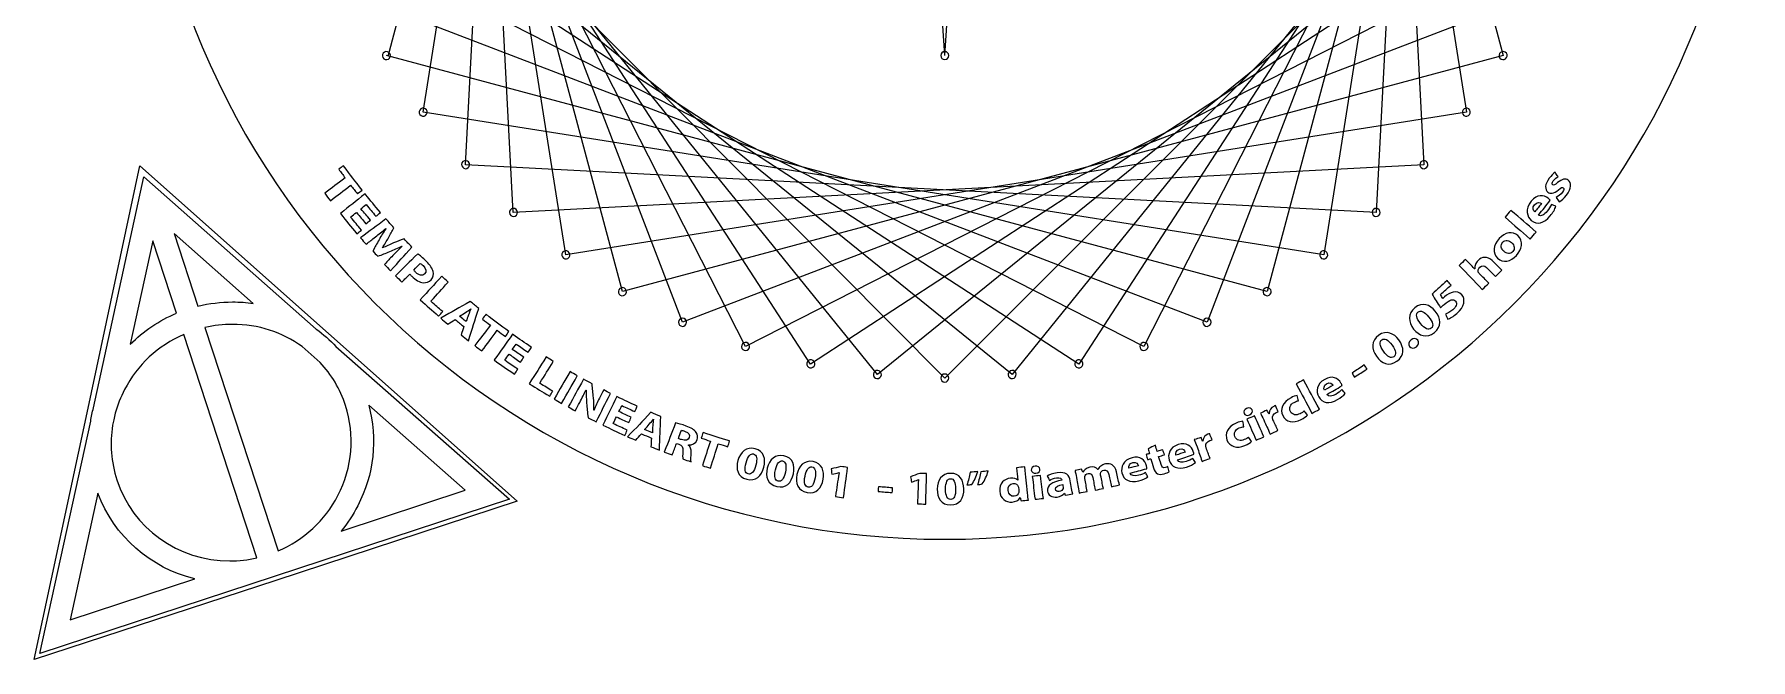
# Model space of a CAD drawing. Header units: inches. Extents: x 0.4 to 11, y 0.3 to 11.6.
# Drawn here: x 0.35 to 11, y 0.25 to 4.13 of the extents above; entities that cross this region are included whole.
import ezdxf

# ---------------------------------------------------------------- set-up
doc = ezdxf.new("R2010")
doc.units = ezdxf.units.IN
doc.header["$MEASUREMENT"] = 0
doc.layers.add('Cut Holes', color=7, linetype='Continuous')

msp = doc.modelspace()

# ---------------------------------------------------------------- linework, layer by layer
at = {"layer": 'Cut Holes', "color": 3, "lineweight": 9, "true_color": 0x00ff00}
for points in [[(2.546, 3.997), (4, 9.464)], [(8, 9.464), (9.464, 4)], [(2.764, 3.649), (3.649, 9.236)], [(8.351, 9.236), (9.236, 3.649)], [(3.027, 3.323), (3.323, 8.973)], [(8.677, 8.973), (8.973, 3.323)], [(3.323, 3.027), (3.027, 8.677)], [(8.973, 8.677), (8.677, 3.027)], [(3.649, 2.764), (2.764, 8.351)], [(9.236, 8.351), (8.351, 2.764)], [(4, 2.536), (2.536, 8)], [(9.464, 8), (8, 2.536)], [(4.373, 2.346), (2.346, 7.627)], [(9.654, 7.627), (7.627, 2.346)], [(4.764, 2.196), (2.196, 7.236)], [(9.804, 7.236), (7.236, 2.196)], [(5.168, 2.087), (2.087, 6.832)], [(9.913, 6.832), (6.832, 2.087)], [(5.582, 2.022), (2.022, 6.418)], [(9.978, 6.418), (6.418, 2.022)], [(6, 2), (2.025, 6)], [(10, 6), (6, 2)], [(6, 4), (5.875, 5.875)], [(6, 4), (6.125, 5.875)], [(6.418, 2.022), (2.022, 5.582)], [(9.978, 5.582), (5.582, 2.022)], [(6.832, 2.087), (2.087, 5.168)], [(9.913, 5.181), (5.168, 2.087)], [(7.236, 2.196), (2.196, 4.764)], [(9.804, 4.764), (4.764, 2.196)], [(7.627, 2.346), (2.346, 4.373)], [(9.654, 4.373), (4.373, 2.346)], [(8, 2.536), (2.536, 4)], [(9.464, 4), (4, 2.536)], [(8.351, 2.764), (2.764, 3.649)], [(9.236, 3.649), (3.649, 2.764)], [(8.677, 3.027), (3.027, 3.323)], [(8.973, 3.323), (3.323, 3.027)]]:
    msp.add_lwpolyline(points, dxfattribs=at)
at = {"layer": 'Cut Holes', "color": 1, "lineweight": 9, "true_color": 0xff0000}
msp.add_lwpolyline([(1.849, 0.745), (0.351, 0.254), (0.679, 1.785), (1.005, 3.317), (2.176, 2.277), (3.347, 1.236), (1.849, 0.745)], dxfattribs=at)
at = {"layer": 'Cut Holes', "color": 4, "lineweight": 9, "true_color": 0x00ffff}
for points in [[(1, 6), (1, 8.761), (3.239, 11), (6, 11), (8.761, 11), (11, 8.761), (11, 6), (11, 3.239), (8.761, 1), (6, 1), (3.239, 1), (1, 3.239), (1, 6)], [(2.548, 3.978), (2.536, 3.971), (2.521, 3.976), (2.514, 3.987), (2.507, 3.999), (2.511, 4.015), (2.523, 4.022), (2.535, 4.029), (2.551, 4.024), (2.558, 4.012), (2.564, 4.001), (2.56, 3.985), (2.548, 3.978)], [(5.975, 4), (5.975, 4.014), (5.986, 4.025), (6, 4.025), (6.014, 4.025), (6.025, 4.014), (6.025, 4), (6.025, 3.986), (6.014, 3.975), (6, 3.975), (5.986, 3.975), (5.975, 3.986), (5.975, 4)], [(9.477, 4.022), (9.489, 4.015), (9.493, 3.999), (9.486, 3.987), (9.479, 3.976), (9.464, 3.971), (9.452, 3.978), (9.44, 3.985), (9.436, 4.001), (9.442, 4.012), (9.449, 4.024), (9.465, 4.029), (9.477, 4.022)], [(2.779, 3.629), (2.767, 3.621), (2.752, 3.623), (2.744, 3.634), (2.736, 3.645), (2.738, 3.661), (2.749, 3.669), (2.76, 3.677), (2.776, 3.675), (2.784, 3.664), (2.792, 3.652), (2.79, 3.637), (2.779, 3.629)], [(9.251, 3.669), (9.262, 3.661), (9.264, 3.645), (9.256, 3.634), (9.248, 3.623), (9.233, 3.621), (9.221, 3.629), (9.21, 3.637), (9.208, 3.652), (9.216, 3.664), (9.224, 3.675), (9.24, 3.677), (9.251, 3.669)], [(3.044, 3.305), (3.034, 3.296), (3.018, 3.296), (3.009, 3.307), (3, 3.317), (3, 3.333), (3.011, 3.342), (3.021, 3.351), (3.037, 3.35), (3.046, 3.34), (3.055, 3.33), (3.054, 3.314), (3.044, 3.305)], [(8.989, 3.342), (9, 3.333), (9, 3.317), (8.991, 3.307), (8.982, 3.296), (8.966, 3.296), (8.956, 3.305), (8.946, 3.314), (8.945, 3.33), (8.954, 3.34), (8.963, 3.35), (8.979, 3.351), (8.989, 3.342)], [(3.342, 3.011), (3.333, 3), (3.317, 3), (3.307, 3.009), (3.296, 3.018), (3.296, 3.034), (3.305, 3.044), (3.314, 3.054), (3.33, 3.055), (3.34, 3.046), (3.35, 3.037), (3.351, 3.021), (3.342, 3.011)], [(8.695, 3.044), (8.704, 3.034), (8.704, 3.018), (8.693, 3.009), (8.683, 3), (8.667, 3), (8.658, 3.011), (8.649, 3.021), (8.65, 3.037), (8.66, 3.046), (8.67, 3.055), (8.686, 3.054), (8.695, 3.044)], [(3.669, 2.749), (3.661, 2.738), (3.645, 2.736), (3.634, 2.744), (3.623, 2.752), (3.621, 2.767), (3.629, 2.779), (3.637, 2.79), (3.652, 2.792), (3.664, 2.784), (3.675, 2.776), (3.677, 2.76), (3.669, 2.749)], [(8.371, 2.779), (8.379, 2.767), (8.377, 2.752), (8.366, 2.744), (8.355, 2.736), (8.339, 2.738), (8.331, 2.749), (8.323, 2.76), (8.325, 2.776), (8.336, 2.784), (8.348, 2.792), (8.363, 2.79), (8.371, 2.779)], [(4.022, 2.523), (4.015, 2.511), (3.999, 2.507), (3.987, 2.514), (3.976, 2.521), (3.971, 2.536), (3.978, 2.548), (3.985, 2.56), (4.001, 2.564), (4.012, 2.558), (4.024, 2.551), (4.029, 2.535), (4.022, 2.523)], [(8.022, 2.548), (8.029, 2.536), (8.024, 2.521), (8.012, 2.514), (8.001, 2.507), (7.985, 2.511), (7.978, 2.523), (7.971, 2.535), (7.976, 2.551), (7.987, 2.558), (7.999, 2.564), (8.015, 2.56), (8.022, 2.548)], [(4.396, 2.336), (4.39, 2.323), (4.375, 2.317), (4.363, 2.323), (4.35, 2.329), (4.345, 2.343), (4.35, 2.356), (4.356, 2.369), (4.371, 2.374), (4.383, 2.369), (4.396, 2.363), (4.402, 2.348), (4.396, 2.336)], [(7.65, 2.356), (7.655, 2.343), (7.65, 2.329), (7.637, 2.323), (7.625, 2.317), (7.61, 2.323), (7.604, 2.336), (7.598, 2.348), (7.604, 2.363), (7.617, 2.369), (7.629, 2.374), (7.644, 2.369), (7.65, 2.356)], [(4.788, 2.188), (4.783, 2.175), (4.769, 2.168), (4.756, 2.172), (4.743, 2.176), (4.736, 2.19), (4.74, 2.203), (4.744, 2.217), (4.759, 2.224), (4.772, 2.22), (4.785, 2.215), (4.792, 2.201), (4.788, 2.188)], [(7.26, 2.203), (7.264, 2.19), (7.257, 2.176), (7.244, 2.172), (7.231, 2.168), (7.217, 2.175), (7.212, 2.188), (7.208, 2.201), (7.215, 2.215), (7.228, 2.22), (7.241, 2.224), (7.256, 2.217), (7.26, 2.203)], [(5.193, 2.082), (5.19, 2.069), (5.177, 2.06), (5.163, 2.063), (5.15, 2.066), (5.141, 2.079), (5.144, 2.093), (5.147, 2.106), (5.16, 2.115), (5.174, 2.112), (5.187, 2.109), (5.196, 2.096), (5.193, 2.082)], [(5.607, 2.019), (5.605, 2.006), (5.593, 1.996), (5.579, 1.997), (5.566, 1.998), (5.556, 2.011), (5.557, 2.025), (5.558, 2.038), (5.571, 2.048), (5.584, 2.047), (5.598, 2.045), (5.608, 2.033), (5.607, 2.019)], [(6.025, 2), (6.025, 1.986), (6.014, 1.975), (6, 1.975), (5.986, 1.975), (5.975, 1.986), (5.975, 2), (5.975, 2.014), (5.986, 2.025), (6, 2.025), (6.014, 2.025), (6.025, 2.014), (6.025, 2)], [(6.443, 2.025), (6.444, 2.011), (6.434, 1.998), (6.421, 1.997), (6.407, 1.996), (6.395, 2.006), (6.393, 2.019), (6.392, 2.033), (6.402, 2.045), (6.416, 2.047), (6.429, 2.048), (6.442, 2.038), (6.443, 2.025)], [(6.856, 2.093), (6.859, 2.079), (6.85, 2.066), (6.837, 2.063), (6.823, 2.06), (6.81, 2.069), (6.807, 2.082), (6.804, 2.096), (6.813, 2.109), (6.826, 2.112), (6.84, 2.115), (6.853, 2.106), (6.856, 2.093)]]:
    msp.add_open_spline(points, degree=3, knots=[0, 0, 0, 0, 1, 1, 1, 2, 2, 2, 3, 3, 3, 4, 4, 4, 4], dxfattribs=at)
at = {"layer": 'Cut Holes', "color": 2, "lineweight": 9, "true_color": 0xffff00}
for points, knots in [([(2.28, 3.241), (2.264, 3.262), (2.256, 3.273), (2.24, 3.295), (2.252, 3.304), (2.258, 3.308), (2.27, 3.317), (2.315, 3.255), (2.338, 3.225), (2.385, 3.166), (2.373, 3.156), (2.367, 3.152), (2.356, 3.143), (2.339, 3.164), (2.331, 3.174), (2.314, 3.196), (2.264, 3.157), (2.238, 3.138), (2.188, 3.099), (2.174, 3.118), (2.167, 3.127), (2.153, 3.146), (2.204, 3.184), (2.229, 3.203), (2.28, 3.241)], [0, 0, 0, 0, 1, 1, 1, 2, 2, 2, 3, 3, 3, 4, 4, 4, 5, 5, 5, 6, 6, 6, 7, 7, 7, 8, 8, 8, 8]), ([(0.386, 0.292), (0.386, 0.292), (3.299, 1.248), (3.299, 1.248), (3.299, 1.248), (2.223, 2.196), (2.223, 2.196), (2.186, 2.236), (2.144, 2.272), (2.1, 2.304), (2.1, 2.304), (1.031, 3.247), (1.031, 3.247), (1.031, 3.247), (0.719, 1.816), (0.719, 1.816), (0.711, 1.788), (0.705, 1.76), (0.701, 1.732), (0.701, 1.732), (0.386, 0.292), (0.386, 0.292)], [0, 0, 0, 0, 1, 1, 1, 2, 2, 2, 3, 3, 3, 4, 4, 4, 5, 5, 5, 6, 6, 6, 7, 7, 7, 7]), ([(9.793, 3.12), (9.804, 3.125), (9.822, 3.139), (9.832, 3.153), (9.842, 3.167), (9.843, 3.175), (9.837, 3.18), (9.831, 3.184), (9.825, 3.182), (9.808, 3.168), (9.777, 3.143), (9.755, 3.142), (9.742, 3.152), (9.721, 3.169), (9.723, 3.203), (9.75, 3.239), (9.762, 3.256), (9.776, 3.269), (9.787, 3.276), (9.794, 3.265), (9.798, 3.26), (9.805, 3.25), (9.798, 3.245), (9.785, 3.235), (9.775, 3.223), (9.767, 3.212), (9.766, 3.203), (9.772, 3.198), (9.777, 3.194), (9.784, 3.198), (9.802, 3.212), (9.831, 3.235), (9.851, 3.239), (9.868, 3.227), (9.889, 3.211), (9.889, 3.177), (9.857, 3.134), (9.842, 3.115), (9.825, 3.1), (9.812, 3.092), (9.805, 3.103), (9.801, 3.109), (9.793, 3.12)], [0, 0, 0, 0, 1, 1, 1, 2, 2, 2, 3, 3, 3, 4, 4, 4, 5, 5, 5, 6, 6, 6, 7, 7, 7, 8, 8, 8, 9, 9, 9, 10, 10, 10, 11, 11, 11, 12, 12, 12, 13, 13, 13, 14, 14, 14, 14]), ([(2.409, 2.957), (2.386, 2.985), (2.374, 2.999), (2.35, 3.027), (2.336, 3.016), (2.329, 3.01), (2.314, 2.998), (2.341, 2.966), (2.354, 2.95), (2.381, 2.918), (2.37, 2.909), (2.364, 2.904), (2.353, 2.895), (2.311, 2.944), (2.291, 2.969), (2.25, 3.02), (2.311, 3.069), (2.342, 3.093), (2.403, 3.143), (2.441, 3.095), (2.46, 3.072), (2.499, 3.027), (2.488, 3.017), (2.482, 3.012), (2.471, 3.003), (2.447, 3.032), (2.434, 3.047), (2.41, 3.076), (2.397, 3.066), (2.391, 3.061), (2.378, 3.05), (2.402, 3.022), (2.413, 3.008), (2.437, 2.98), (2.426, 2.971), (2.42, 2.966), (2.409, 2.957)], [0, 0, 0, 0, 1, 1, 1, 2, 2, 2, 3, 3, 3, 4, 4, 4, 5, 5, 5, 6, 6, 6, 7, 7, 7, 8, 8, 8, 9, 9, 9, 10, 10, 10, 11, 11, 11, 12, 12, 12, 12]), ([(9.683, 3.011), (9.699, 3), (9.72, 3.013), (9.737, 3.034), (9.749, 3.049), (9.757, 3.063), (9.764, 3.077), (9.775, 3.072), (9.781, 3.07), (9.792, 3.065), (9.785, 3.046), (9.773, 3.026), (9.757, 3.007), (9.718, 2.958), (9.673, 2.948), (9.639, 2.977), (9.612, 3), (9.599, 3.047), (9.638, 3.096), (9.675, 3.141), (9.716, 3.137), (9.744, 3.115), (9.75, 3.11), (9.755, 3.105), (9.757, 3.103), (9.728, 3.066), (9.713, 3.047), (9.683, 3.011)], [0, 0, 0, 0, 1, 1, 1, 2, 2, 2, 3, 3, 3, 4, 4, 4, 5, 5, 5, 6, 6, 6, 7, 7, 7, 8, 8, 8, 9, 9, 9, 9]), ([(9.702, 3.082), (9.693, 3.088), (9.675, 3.095), (9.659, 3.075), (9.644, 3.056), (9.651, 3.038), (9.66, 3.03), (9.677, 3.05), (9.685, 3.061), (9.702, 3.082)], [0, 0, 0, 0, 1, 1, 1, 2, 2, 2, 3, 3, 3, 3]), ([(2.576, 2.76), (2.592, 2.777), (2.612, 2.797), (2.633, 2.817), (2.633, 2.817), (2.632, 2.817), (2.632, 2.818), (2.609, 2.806), (2.581, 2.794), (2.558, 2.785), (2.528, 2.773), (2.512, 2.767), (2.482, 2.755), (2.47, 2.768), (2.464, 2.774), (2.452, 2.788), (2.467, 2.816), (2.475, 2.83), (2.49, 2.858), (2.502, 2.88), (2.517, 2.905), (2.533, 2.926), (2.532, 2.927), (2.532, 2.927), (2.532, 2.927), (2.511, 2.91), (2.488, 2.891), (2.468, 2.876), (2.445, 2.857), (2.433, 2.848), (2.41, 2.83), (2.396, 2.845), (2.389, 2.853), (2.375, 2.869), (2.438, 2.916), (2.47, 2.94), (2.533, 2.987), (2.553, 2.965), (2.562, 2.954), (2.582, 2.932), (2.568, 2.908), (2.562, 2.895), (2.549, 2.87), (2.537, 2.849), (2.524, 2.827), (2.511, 2.808), (2.512, 2.807), (2.512, 2.807), (2.512, 2.807), (2.533, 2.817), (2.558, 2.828), (2.58, 2.838), (2.606, 2.848), (2.619, 2.853), (2.645, 2.863), (2.664, 2.843), (2.674, 2.832), (2.694, 2.812), (2.641, 2.753), (2.615, 2.724), (2.562, 2.665), (2.547, 2.681), (2.539, 2.689), (2.524, 2.705), (2.545, 2.727), (2.555, 2.738), (2.576, 2.76)], [0, 0, 0, 0, 1, 1, 1, 2, 2, 2, 3, 3, 3, 4, 4, 4, 5, 5, 5, 6, 6, 6, 7, 7, 7, 8, 8, 8, 9, 9, 9, 10, 10, 10, 11, 11, 11, 12, 12, 12, 13, 13, 13, 14, 14, 14, 15, 15, 15, 16, 16, 16, 17, 17, 17, 18, 18, 18, 19, 19, 19, 20, 20, 20, 21, 21, 21, 22, 22, 22, 22]), ([(9.476, 2.998), (9.491, 3.014), (9.498, 3.023), (9.512, 3.039), (9.575, 2.986), (9.607, 2.959), (9.67, 2.905), (9.655, 2.888), (9.647, 2.879), (9.632, 2.862), (9.57, 2.916), (9.539, 2.943), (9.476, 2.998)], [0, 0, 0, 0, 1, 1, 1, 2, 2, 2, 3, 3, 3, 4, 4, 4, 4]), ([(1.581, 2.472), (1.509, 2.472), (1.437, 2.463), (1.366, 2.446), (1.366, 2.446), (1.219, 2.896), (1.219, 2.896), (1.219, 2.896), (1.71, 2.462), (1.71, 2.462), (1.668, 2.469), (1.625, 2.472), (1.581, 2.472)], [0, 0, 0, 0, 1, 1, 1, 2, 2, 2, 3, 3, 3, 4, 4, 4, 4]), ([(9.555, 2.884), (9.594, 2.849), (9.58, 2.797), (9.547, 2.761), (9.511, 2.722), (9.463, 2.712), (9.43, 2.744), (9.397, 2.776), (9.401, 2.823), (9.44, 2.865), (9.476, 2.905), (9.523, 2.912), (9.555, 2.884)], [0, 0, 0, 0, 1, 1, 1, 2, 2, 2, 3, 3, 3, 4, 4, 4, 4]), ([(1.234, 2.402), (1.126, 2.357), (1.028, 2.291), (0.947, 2.21), (0.947, 2.21), (1.087, 2.852), (1.087, 2.852), (1.087, 2.852), (1.234, 2.402), (1.234, 2.402)], [0, 0, 0, 0, 1, 1, 1, 2, 2, 2, 3, 3, 3, 3]), ([(2.73, 2.771), (2.743, 2.761), (2.761, 2.746), (2.784, 2.723), (2.808, 2.699), (2.821, 2.679), (2.826, 2.661), (2.83, 2.643), (2.826, 2.624), (2.813, 2.61), (2.8, 2.596), (2.783, 2.59), (2.765, 2.591), (2.742, 2.594), (2.717, 2.608), (2.694, 2.631), (2.689, 2.636), (2.684, 2.641), (2.681, 2.645), (2.661, 2.625), (2.652, 2.615), (2.632, 2.595), (2.616, 2.611), (2.608, 2.618), (2.592, 2.634), (2.647, 2.689), (2.675, 2.716), (2.73, 2.771)], [0, 0, 0, 0, 1, 1, 1, 2, 2, 2, 3, 3, 3, 4, 4, 4, 5, 5, 5, 6, 6, 6, 7, 7, 7, 8, 8, 8, 9, 9, 9, 9]), ([(9.468, 2.786), (9.486, 2.77), (9.508, 2.766), (9.525, 2.784), (9.539, 2.8), (9.536, 2.822), (9.517, 2.84), (9.501, 2.854), (9.479, 2.861), (9.462, 2.842), (9.444, 2.823), (9.453, 2.801), (9.468, 2.786)], [0, 0, 0, 0, 1, 1, 1, 2, 2, 2, 3, 3, 3, 4, 4, 4, 4]), ([(2.705, 2.67), (2.708, 2.666), (2.712, 2.662), (2.717, 2.656), (2.738, 2.636), (2.76, 2.632), (2.773, 2.646), (2.786, 2.659), (2.782, 2.678), (2.763, 2.697), (2.755, 2.704), (2.749, 2.709), (2.746, 2.711), (2.73, 2.695), (2.721, 2.686), (2.705, 2.67)], [0, 0, 0, 0, 1, 1, 1, 2, 2, 2, 3, 3, 3, 4, 4, 4, 5, 5, 5, 5]), ([(9.192, 2.699), (9.208, 2.714), (9.215, 2.721), (9.23, 2.736), (9.253, 2.713), (9.265, 2.701), (9.287, 2.678), (9.288, 2.678), (9.288, 2.678), (9.288, 2.679), (9.288, 2.687), (9.289, 2.695), (9.293, 2.704), (9.296, 2.712), (9.302, 2.721), (9.309, 2.728), (9.333, 2.753), (9.366, 2.758), (9.397, 2.728), (9.421, 2.705), (9.432, 2.693), (9.456, 2.67), (9.441, 2.654), (9.433, 2.646), (9.417, 2.63), (9.395, 2.652), (9.384, 2.663), (9.361, 2.685), (9.348, 2.698), (9.334, 2.702), (9.319, 2.687), (9.309, 2.677), (9.308, 2.665), (9.31, 2.657), (9.311, 2.654), (9.314, 2.651), (9.316, 2.649), (9.34, 2.625), (9.352, 2.612), (9.375, 2.588), (9.359, 2.573), (9.351, 2.565), (9.335, 2.549), (9.278, 2.609), (9.249, 2.639), (9.192, 2.699)], [0, 0, 0, 0, 1, 1, 1, 2, 2, 2, 3, 3, 3, 4, 4, 4, 5, 5, 5, 6, 6, 6, 7, 7, 7, 8, 8, 8, 9, 9, 9, 10, 10, 10, 11, 11, 11, 12, 12, 12, 13, 13, 13, 14, 14, 14, 15, 15, 15, 15]), ([(2.879, 2.631), (2.895, 2.616), (2.903, 2.609), (2.918, 2.594), (2.876, 2.547), (2.855, 2.523), (2.812, 2.476), (2.841, 2.45), (2.855, 2.437), (2.885, 2.412), (2.875, 2.4), (2.87, 2.395), (2.86, 2.384), (2.814, 2.424), (2.791, 2.444), (2.746, 2.486), (2.799, 2.544), (2.826, 2.573), (2.879, 2.631)], [0, 0, 0, 0, 1, 1, 1, 2, 2, 2, 3, 3, 3, 4, 4, 4, 5, 5, 5, 6, 6, 6, 6]), ([(9.141, 2.577), (9.115, 2.553), (9.101, 2.541), (9.075, 2.518), (9.081, 2.508), (9.084, 2.503), (9.09, 2.493), (9.093, 2.496), (9.097, 2.499), (9.101, 2.503), (9.117, 2.517), (9.137, 2.529), (9.155, 2.533), (9.175, 2.537), (9.193, 2.533), (9.208, 2.517), (9.232, 2.491), (9.225, 2.442), (9.177, 2.4), (9.156, 2.381), (9.134, 2.369), (9.12, 2.365), (9.115, 2.378), (9.112, 2.384), (9.106, 2.397), (9.117, 2.4), (9.136, 2.41), (9.153, 2.424), (9.17, 2.439), (9.182, 2.462), (9.169, 2.477), (9.156, 2.492), (9.134, 2.488), (9.099, 2.457), (9.089, 2.449), (9.083, 2.443), (9.076, 2.435), (9.055, 2.47), (9.044, 2.487), (9.023, 2.521), (9.061, 2.554), (9.079, 2.57), (9.116, 2.604), (9.126, 2.593), (9.131, 2.588), (9.141, 2.577)], [0, 0, 0, 0, 1, 1, 1, 2, 2, 2, 3, 3, 3, 4, 4, 4, 5, 5, 5, 6, 6, 6, 7, 7, 7, 8, 8, 8, 9, 9, 9, 10, 10, 10, 11, 11, 11, 12, 12, 12, 13, 13, 13, 14, 14, 14, 15, 15, 15, 15]), ([(2.962, 2.363), (2.944, 2.352), (2.935, 2.346), (2.917, 2.335), (2.899, 2.35), (2.89, 2.357), (2.873, 2.372), (2.947, 2.413), (2.983, 2.433), (3.056, 2.475), (3.077, 2.458), (3.088, 2.449), (3.109, 2.431), (3.082, 2.352), (3.07, 2.312), (3.045, 2.231), (3.026, 2.246), (3.017, 2.253), (2.999, 2.268), (3.005, 2.288), (3.009, 2.299), (3.016, 2.319), (2.994, 2.336), (2.984, 2.345), (2.962, 2.363)], [0, 0, 0, 0, 1, 1, 1, 2, 2, 2, 3, 3, 3, 4, 4, 4, 5, 5, 5, 6, 6, 6, 7, 7, 7, 8, 8, 8, 8]), ([(9.043, 2.415), (9.081, 2.37), (9.084, 2.32), (9.038, 2.282), (8.991, 2.244), (8.942, 2.262), (8.909, 2.304), (8.875, 2.347), (8.871, 2.399), (8.916, 2.436), (8.963, 2.474), (9.01, 2.455), (9.043, 2.415)], [0, 0, 0, 0, 1, 1, 1, 2, 2, 2, 3, 3, 3, 4, 4, 4, 4]), ([(3.03, 2.35), (3.036, 2.367), (3.039, 2.375), (3.045, 2.392), (3.049, 2.403), (3.055, 2.417), (3.06, 2.429), (3.06, 2.429), (3.06, 2.429), (3.059, 2.429), (3.049, 2.422), (3.037, 2.413), (3.027, 2.407), (3.012, 2.397), (3.005, 2.393), (2.99, 2.383), (3.006, 2.37), (3.014, 2.363), (3.03, 2.35)], [0, 0, 0, 0, 1, 1, 1, 2, 2, 2, 3, 3, 3, 4, 4, 4, 5, 5, 5, 6, 6, 6, 6]), ([(3.181, 2.328), (3.161, 2.343), (3.151, 2.351), (3.131, 2.366), (3.14, 2.378), (3.145, 2.384), (3.154, 2.396), (3.21, 2.351), (3.239, 2.33), (3.296, 2.288), (3.287, 2.276), (3.283, 2.27), (3.274, 2.258), (3.254, 2.273), (3.243, 2.28), (3.223, 2.296), (3.185, 2.244), (3.166, 2.219), (3.128, 2.168), (3.11, 2.181), (3.101, 2.188), (3.084, 2.201), (3.123, 2.252), (3.142, 2.277), (3.181, 2.328)], [0, 0, 0, 0, 1, 1, 1, 2, 2, 2, 3, 3, 3, 4, 4, 4, 5, 5, 5, 6, 6, 6, 7, 7, 7, 8, 8, 8, 8]), ([(8.952, 2.338), (8.978, 2.304), (9.001, 2.296), (9.018, 2.309), (9.034, 2.322), (9.029, 2.346), (9.002, 2.38), (8.975, 2.412), (8.953, 2.422), (8.936, 2.409), (8.921, 2.397), (8.924, 2.372), (8.952, 2.338)], [0, 0, 0, 0, 1, 1, 1, 2, 2, 2, 3, 3, 3, 4, 4, 4, 4]), ([(0.845, 1.741), (0.845, 1.741), (0.854, 1.783), (0.854, 1.783), (0.868, 1.832), (0.886, 1.881), (0.911, 1.928), (0.991, 2.082), (1.119, 2.201), (1.278, 2.27), (1.278, 2.27), (1.732, 0.885), (1.732, 0.885), (1.677, 0.872), (1.621, 0.866), (1.564, 0.866), (1.243, 0.866), (0.961, 1.068), (0.864, 1.368), (0.827, 1.479), (0.819, 1.595), (0.837, 1.707), (0.837, 1.707), (0.845, 1.741), (0.845, 1.741)], [0, 0, 0, 0, 1, 1, 1, 2, 2, 2, 3, 3, 3, 4, 4, 4, 5, 5, 5, 6, 6, 6, 7, 7, 7, 8, 8, 8, 8]), ([(2.125, 2.097), (2.195, 2.022), (2.249, 1.932), (2.282, 1.83), (2.342, 1.644), (2.325, 1.446), (2.235, 1.271), (2.154, 1.116), (2.024, 0.996), (1.864, 0.928), (1.864, 0.928), (1.41, 2.313), (1.41, 2.313), (1.466, 2.326), (1.523, 2.333), (1.581, 2.333), (1.741, 2.333), (1.891, 2.283), (2.013, 2.195), (2.013, 2.195), (2.125, 2.097), (2.125, 2.097)], [0, 0, 0, 0, 1, 1, 1, 2, 2, 2, 3, 3, 3, 4, 4, 4, 5, 5, 5, 6, 6, 6, 7, 7, 7, 7]), ([(3.368, 2.099), (3.339, 2.118), (3.325, 2.128), (3.297, 2.148), (3.286, 2.133), (3.281, 2.125), (3.27, 2.11), (3.302, 2.087), (3.318, 2.076), (3.351, 2.055), (3.343, 2.042), (3.339, 2.036), (3.331, 2.024), (3.28, 2.058), (3.254, 2.076), (3.204, 2.112), (3.25, 2.176), (3.273, 2.208), (3.319, 2.272), (3.365, 2.238), (3.389, 2.222), (3.436, 2.19), (3.428, 2.178), (3.424, 2.172), (3.416, 2.16), (3.385, 2.18), (3.37, 2.191), (3.341, 2.211), (3.331, 2.198), (3.327, 2.191), (3.317, 2.178), (3.346, 2.158), (3.36, 2.148), (3.388, 2.129), (3.38, 2.117), (3.376, 2.111), (3.368, 2.099)], [0, 0, 0, 0, 1, 1, 1, 2, 2, 2, 3, 3, 3, 4, 4, 4, 5, 5, 5, 6, 6, 6, 7, 7, 7, 8, 8, 8, 9, 9, 9, 10, 10, 10, 11, 11, 11, 12, 12, 12, 12]), ([(8.817, 2.236), (8.852, 2.189), (8.853, 2.139), (8.805, 2.104), (8.756, 2.069), (8.709, 2.091), (8.678, 2.135), (8.647, 2.18), (8.645, 2.231), (8.692, 2.265), (8.741, 2.3), (8.786, 2.278), (8.817, 2.236)], [0, 0, 0, 0, 1, 1, 1, 2, 2, 2, 3, 3, 3, 4, 4, 4, 4]), ([(8.722, 2.166), (8.747, 2.13), (8.769, 2.12), (8.786, 2.132), (8.803, 2.145), (8.8, 2.169), (8.775, 2.204), (8.75, 2.238), (8.728, 2.25), (8.711, 2.237), (8.695, 2.226), (8.697, 2.201), (8.722, 2.166)], [0, 0, 0, 0, 1, 1, 1, 2, 2, 2, 3, 3, 3, 4, 4, 4, 4]), ([(8.884, 2.196), (8.875, 2.208), (8.878, 2.225), (8.893, 2.237), (8.908, 2.248), (8.925, 2.247), (8.935, 2.235), (8.944, 2.222), (8.941, 2.205), (8.926, 2.194), (8.911, 2.182), (8.893, 2.183), (8.884, 2.196)], [0, 0, 0, 0, 1, 1, 1, 2, 2, 2, 3, 3, 3, 4, 4, 4, 4]), ([(3.527, 2.131), (3.545, 2.12), (3.554, 2.114), (3.571, 2.103), (3.538, 2.049), (3.521, 2.022), (3.487, 1.968), (3.519, 1.948), (3.535, 1.938), (3.568, 1.919), (3.56, 1.906), (3.556, 1.899), (3.549, 1.887), (3.498, 1.917), (3.472, 1.933), (3.422, 1.965), (3.464, 2.031), (3.485, 2.064), (3.527, 2.131)], [0, 0, 0, 0, 1, 1, 1, 2, 2, 2, 3, 3, 3, 4, 4, 4, 5, 5, 5, 6, 6, 6, 6]), ([(3.72, 2.014), (3.681, 1.946), (3.662, 1.912), (3.623, 1.843), (3.604, 1.854), (3.595, 1.86), (3.576, 1.87), (3.616, 1.938), (3.636, 1.972), (3.675, 2.04), (3.693, 2.03), (3.702, 2.025), (3.72, 2.014)], [0, 0, 0, 0, 1, 1, 1, 2, 2, 2, 3, 3, 3, 4, 4, 4, 4]), ([(8.603, 2.081), (8.61, 2.071), (8.613, 2.066), (8.62, 2.056), (8.589, 2.036), (8.573, 2.026), (8.542, 2.006), (8.536, 2.016), (8.533, 2.021), (8.527, 2.031), (8.558, 2.051), (8.573, 2.061), (8.603, 2.081)], [0, 0, 0, 0, 1, 1, 1, 2, 2, 2, 3, 3, 3, 4, 4, 4, 4]), ([(3.664, 1.821), (3.702, 1.889), (3.721, 1.924), (3.759, 1.993), (3.78, 1.981), (3.791, 1.975), (3.812, 1.964), (3.815, 1.929), (3.817, 1.912), (3.82, 1.878), (3.823, 1.853), (3.824, 1.825), (3.823, 1.8), (3.823, 1.8), (3.823, 1.8), (3.824, 1.8), (3.832, 1.825), (3.844, 1.849), (3.857, 1.875), (3.868, 1.895), (3.873, 1.905), (3.884, 1.926), (3.9, 1.917), (3.909, 1.913), (3.926, 1.904), (3.89, 1.834), (3.873, 1.799), (3.837, 1.729), (3.817, 1.739), (3.807, 1.744), (3.787, 1.754), (3.783, 1.791), (3.781, 1.809), (3.778, 1.845), (3.776, 1.87), (3.774, 1.899), (3.775, 1.925), (3.775, 1.925), (3.775, 1.925), (3.774, 1.925), (3.763, 1.902), (3.75, 1.877), (3.735, 1.849), (3.724, 1.828), (3.718, 1.818), (3.707, 1.797), (3.69, 1.806), (3.681, 1.811), (3.664, 1.821)], [0, 0, 0, 0, 1, 1, 1, 2, 2, 2, 3, 3, 3, 4, 4, 4, 5, 5, 5, 6, 6, 6, 7, 7, 7, 8, 8, 8, 9, 9, 9, 10, 10, 10, 11, 11, 11, 12, 12, 12, 13, 13, 13, 14, 14, 14, 15, 15, 15, 16, 16, 16, 16]), ([(8.18, 1.964), (8.198, 1.974), (8.207, 1.978), (8.225, 1.988), (8.265, 1.916), (8.285, 1.879), (8.325, 1.807), (8.306, 1.796), (8.297, 1.791), (8.278, 1.781), (8.239, 1.854), (8.219, 1.891), (8.18, 1.964)], [0, 0, 0, 0, 1, 1, 1, 2, 2, 2, 3, 3, 3, 4, 4, 4, 4]), ([(8.37, 1.898), (8.381, 1.883), (8.404, 1.886), (8.426, 1.898), (8.442, 1.908), (8.453, 1.917), (8.464, 1.928), (8.472, 1.919), (8.477, 1.914), (8.485, 1.905), (8.473, 1.891), (8.456, 1.878), (8.436, 1.866), (8.385, 1.836), (8.342, 1.845), (8.32, 1.884), (8.303, 1.915), (8.306, 1.963), (8.357, 1.992), (8.403, 2.019), (8.44, 2), (8.458, 1.969), (8.462, 1.963), (8.464, 1.956), (8.465, 1.953), (8.428, 1.931), (8.409, 1.919), (8.37, 1.898)], [0, 0, 0, 0, 1, 1, 1, 2, 2, 2, 3, 3, 3, 4, 4, 4, 5, 5, 5, 6, 6, 6, 7, 7, 7, 8, 8, 8, 9, 9, 9, 9]), ([(8.409, 1.955), (8.404, 1.965), (8.39, 1.977), (8.369, 1.965), (8.35, 1.954), (8.35, 1.935), (8.355, 1.924), (8.377, 1.936), (8.388, 1.943), (8.409, 1.955)], [0, 0, 0, 0, 1, 1, 1, 2, 2, 2, 3, 3, 3, 3]), ([(2.255, 1.051), (2.294, 1.099), (2.329, 1.151), (2.358, 1.207), (2.459, 1.402), (2.483, 1.622), (2.426, 1.832), (2.426, 1.832), (3.025, 1.304), (3.025, 1.304), (3.025, 1.304), (2.255, 1.051), (2.255, 1.051)], [0, 0, 0, 0, 1, 1, 1, 2, 2, 2, 3, 3, 3, 4, 4, 4, 4]), ([(4.04, 1.724), (4.009, 1.738), (3.994, 1.745), (3.963, 1.76), (3.955, 1.743), (3.951, 1.735), (3.943, 1.718), (3.977, 1.701), (3.995, 1.693), (4.03, 1.677), (4.024, 1.664), (4.021, 1.657), (4.015, 1.644), (3.96, 1.669), (3.933, 1.682), (3.879, 1.708), (3.913, 1.779), (3.931, 1.814), (3.966, 1.885), (4.016, 1.86), (4.041, 1.848), (4.092, 1.825), (4.086, 1.812), (4.083, 1.805), (4.077, 1.792), (4.044, 1.807), (4.028, 1.814), (3.996, 1.829), (3.989, 1.815), (3.986, 1.807), (3.978, 1.793), (4.009, 1.778), (4.024, 1.771), (4.055, 1.757), (4.049, 1.744), (4.046, 1.737), (4.04, 1.724)], [0, 0, 0, 0, 1, 1, 1, 2, 2, 2, 3, 3, 3, 4, 4, 4, 5, 5, 5, 6, 6, 6, 7, 7, 7, 8, 8, 8, 9, 9, 9, 10, 10, 10, 11, 11, 11, 12, 12, 12, 12]), ([(7.907, 1.803), (7.912, 1.792), (7.906, 1.778), (7.891, 1.771), (7.876, 1.765), (7.862, 1.77), (7.857, 1.781), (7.852, 1.792), (7.858, 1.805), (7.873, 1.812), (7.888, 1.819), (7.902, 1.814), (7.907, 1.803)], [0, 0, 0, 0, 1, 1, 1, 2, 2, 2, 3, 3, 3, 4, 4, 4, 4]), ([(7.979, 1.74), (7.97, 1.759), (7.964, 1.771), (7.958, 1.782), (7.974, 1.79), (7.982, 1.793), (7.999, 1.801), (8.004, 1.792), (8.006, 1.787), (8.011, 1.778), (8.012, 1.778), (8.012, 1.778), (8.013, 1.778), (8.011, 1.801), (8.026, 1.817), (8.041, 1.824), (8.045, 1.826), (8.047, 1.828), (8.051, 1.829), (8.058, 1.814), (8.062, 1.806), (8.069, 1.791), (8.065, 1.79), (8.061, 1.789), (8.056, 1.786), (8.038, 1.778), (8.03, 1.764), (8.033, 1.75), (8.034, 1.747), (8.035, 1.744), (8.036, 1.741), (8.049, 1.715), (8.055, 1.702), (8.067, 1.676), (8.048, 1.666), (8.038, 1.662), (8.019, 1.653), (8.003, 1.688), (7.995, 1.705), (7.979, 1.74)], [0, 0, 0, 0, 1, 1, 1, 2, 2, 2, 3, 3, 3, 4, 4, 4, 5, 5, 5, 6, 6, 6, 7, 7, 7, 8, 8, 8, 9, 9, 9, 10, 10, 10, 11, 11, 11, 12, 12, 12, 13, 13, 13, 13]), ([(8.25, 1.77), (8.243, 1.763), (8.229, 1.752), (8.211, 1.743), (8.161, 1.717), (8.117, 1.727), (8.097, 1.768), (8.079, 1.805), (8.094, 1.85), (8.149, 1.878), (8.161, 1.885), (8.175, 1.89), (8.187, 1.892), (8.19, 1.879), (8.191, 1.872), (8.195, 1.859), (8.188, 1.858), (8.179, 1.855), (8.167, 1.849), (8.142, 1.837), (8.134, 1.814), (8.145, 1.793), (8.157, 1.77), (8.181, 1.767), (8.204, 1.779), (8.216, 1.784), (8.223, 1.79), (8.229, 1.796), (8.238, 1.786), (8.242, 1.781), (8.25, 1.77)], [0, 0, 0, 0, 1, 1, 1, 2, 2, 2, 3, 3, 3, 4, 4, 4, 5, 5, 5, 6, 6, 6, 7, 7, 7, 8, 8, 8, 9, 9, 9, 10, 10, 10, 10]), ([(4.118, 1.654), (4.104, 1.638), (4.097, 1.63), (4.083, 1.614), (4.063, 1.623), (4.053, 1.627), (4.032, 1.636), (4.091, 1.696), (4.12, 1.726), (4.176, 1.788), (4.201, 1.777), (4.213, 1.772), (4.238, 1.762), (4.234, 1.679), (4.232, 1.637), (4.23, 1.553), (4.209, 1.561), (4.198, 1.566), (4.177, 1.574), (4.178, 1.596), (4.179, 1.606), (4.18, 1.628), (4.155, 1.638), (4.143, 1.643), (4.118, 1.654)], [0, 0, 0, 0, 1, 1, 1, 2, 2, 2, 3, 3, 3, 4, 4, 4, 5, 5, 5, 6, 6, 6, 7, 7, 7, 8, 8, 8, 8]), ([(4.186, 1.661), (4.187, 1.679), (4.187, 1.688), (4.188, 1.705), (4.189, 1.718), (4.191, 1.733), (4.193, 1.745), (4.192, 1.745), (4.192, 1.745), (4.192, 1.745), (4.184, 1.736), (4.175, 1.723), (4.167, 1.714), (4.156, 1.701), (4.15, 1.694), (4.138, 1.681), (4.157, 1.673), (4.167, 1.669), (4.186, 1.661)], [0, 0, 0, 0, 1, 1, 1, 2, 2, 2, 3, 3, 3, 4, 4, 4, 5, 5, 5, 6, 6, 6, 6]), ([(4.33, 1.722), (4.346, 1.719), (4.369, 1.712), (4.395, 1.702), (4.426, 1.691), (4.447, 1.679), (4.458, 1.663), (4.467, 1.65), (4.47, 1.634), (4.464, 1.617), (4.456, 1.594), (4.43, 1.584), (4.41, 1.585), (4.41, 1.585), (4.41, 1.584), (4.409, 1.584), (4.423, 1.574), (4.427, 1.558), (4.426, 1.539), (4.426, 1.516), (4.424, 1.489), (4.426, 1.481), (4.405, 1.488), (4.395, 1.491), (4.375, 1.499), (4.373, 1.505), (4.373, 1.523), (4.375, 1.547), (4.377, 1.572), (4.371, 1.582), (4.351, 1.59), (4.345, 1.592), (4.342, 1.593), (4.336, 1.595), (4.325, 1.566), (4.32, 1.552), (4.309, 1.523), (4.289, 1.53), (4.279, 1.534), (4.26, 1.541), (4.288, 1.614), (4.302, 1.65), (4.33, 1.722)], [0, 0, 0, 0, 1, 1, 1, 2, 2, 2, 3, 3, 3, 4, 4, 4, 5, 5, 5, 6, 6, 6, 7, 7, 7, 8, 8, 8, 9, 9, 9, 10, 10, 10, 11, 11, 11, 12, 12, 12, 13, 13, 13, 14, 14, 14, 14]), ([(7.903, 1.606), (7.896, 1.599), (7.881, 1.589), (7.862, 1.581), (7.811, 1.56), (7.768, 1.574), (7.751, 1.615), (7.736, 1.654), (7.754, 1.698), (7.811, 1.722), (7.824, 1.727), (7.838, 1.731), (7.85, 1.732), (7.852, 1.718), (7.853, 1.712), (7.855, 1.698), (7.848, 1.698), (7.839, 1.696), (7.827, 1.691), (7.801, 1.68), (7.792, 1.658), (7.8, 1.637), (7.81, 1.613), (7.835, 1.608), (7.858, 1.618), (7.87, 1.622), (7.878, 1.628), (7.885, 1.633), (7.892, 1.622), (7.896, 1.617), (7.903, 1.606)], [0, 0, 0, 0, 1, 1, 1, 2, 2, 2, 3, 3, 3, 4, 4, 4, 5, 5, 5, 6, 6, 6, 7, 7, 7, 8, 8, 8, 9, 9, 9, 10, 10, 10, 10]), ([(7.932, 1.614), (7.909, 1.666), (7.897, 1.693), (7.875, 1.745), (7.893, 1.753), (7.903, 1.757), (7.922, 1.766), (7.945, 1.714), (7.957, 1.688), (7.98, 1.636), (7.961, 1.627), (7.951, 1.623), (7.932, 1.614)], [0, 0, 0, 0, 1, 1, 1, 2, 2, 2, 3, 3, 3, 4, 4, 4, 4]), ([(4.347, 1.625), (4.355, 1.622), (4.359, 1.621), (4.366, 1.618), (4.391, 1.609), (4.409, 1.614), (4.415, 1.631), (4.421, 1.648), (4.411, 1.661), (4.389, 1.669), (4.377, 1.674), (4.37, 1.675), (4.366, 1.676), (4.359, 1.656), (4.355, 1.645), (4.347, 1.625)], [0, 0, 0, 0, 1, 1, 1, 2, 2, 2, 3, 3, 3, 4, 4, 4, 5, 5, 5, 5]), ([(4.546, 1.608), (4.523, 1.616), (4.512, 1.62), (4.489, 1.628), (4.493, 1.642), (4.496, 1.649), (4.501, 1.663), (4.566, 1.64), (4.599, 1.63), (4.665, 1.61), (4.661, 1.596), (4.658, 1.589), (4.654, 1.574), (4.63, 1.581), (4.619, 1.585), (4.595, 1.593), (4.576, 1.532), (4.566, 1.501), (4.547, 1.441), (4.527, 1.447), (4.517, 1.45), (4.496, 1.457), (4.516, 1.517), (4.526, 1.548), (4.546, 1.608)], [0, 0, 0, 0, 1, 1, 1, 2, 2, 2, 3, 3, 3, 4, 4, 4, 5, 5, 5, 6, 6, 6, 7, 7, 7, 8, 8, 8, 8]), ([(7.443, 1.493), (7.451, 1.476), (7.474, 1.474), (7.497, 1.482), (7.514, 1.487), (7.527, 1.494), (7.539, 1.502), (7.546, 1.491), (7.549, 1.486), (7.556, 1.476), (7.541, 1.465), (7.522, 1.455), (7.5, 1.448), (7.445, 1.43), (7.405, 1.448), (7.392, 1.491), (7.382, 1.525), (7.395, 1.571), (7.449, 1.588), (7.5, 1.604), (7.531, 1.577), (7.542, 1.544), (7.545, 1.537), (7.546, 1.53), (7.546, 1.527), (7.505, 1.513), (7.485, 1.506), (7.443, 1.493)], [0, 0, 0, 0, 1, 1, 1, 2, 2, 2, 3, 3, 3, 4, 4, 4, 5, 5, 5, 6, 6, 6, 7, 7, 7, 8, 8, 8, 9, 9, 9, 9]), ([(7.565, 1.574), (7.558, 1.594), (7.553, 1.606), (7.548, 1.618), (7.565, 1.624), (7.573, 1.626), (7.59, 1.632), (7.594, 1.623), (7.596, 1.618), (7.6, 1.608), (7.601, 1.608), (7.601, 1.609), (7.601, 1.609), (7.602, 1.631), (7.618, 1.646), (7.633, 1.652), (7.638, 1.653), (7.64, 1.654), (7.644, 1.655), (7.649, 1.639), (7.652, 1.631), (7.658, 1.616), (7.654, 1.615), (7.65, 1.614), (7.645, 1.612), (7.627, 1.605), (7.618, 1.593), (7.619, 1.579), (7.619, 1.576), (7.62, 1.572), (7.621, 1.569), (7.631, 1.542), (7.636, 1.528), (7.646, 1.501), (7.626, 1.494), (7.616, 1.49), (7.596, 1.483), (7.584, 1.52), (7.577, 1.538), (7.565, 1.574)], [0, 0, 0, 0, 1, 1, 1, 2, 2, 2, 3, 3, 3, 4, 4, 4, 5, 5, 5, 6, 6, 6, 7, 7, 7, 8, 8, 8, 9, 9, 9, 10, 10, 10, 11, 11, 11, 12, 12, 12, 13, 13, 13, 13]), ([(4.878, 1.448), (4.864, 1.391), (4.827, 1.358), (4.771, 1.373), (4.715, 1.387), (4.702, 1.437), (4.717, 1.489), (4.731, 1.541), (4.769, 1.576), (4.823, 1.562), (4.879, 1.547), (4.89, 1.498), (4.878, 1.448)], [0, 0, 0, 0, 1, 1, 1, 2, 2, 2, 3, 3, 3, 4, 4, 4, 4]), ([(4.767, 1.475), (4.755, 1.433), (4.761, 1.41), (4.781, 1.405), (4.801, 1.4), (4.817, 1.418), (4.828, 1.46), (4.838, 1.5), (4.833, 1.524), (4.814, 1.529), (4.796, 1.534), (4.778, 1.517), (4.767, 1.475)], [0, 0, 0, 0, 1, 1, 1, 2, 2, 2, 3, 3, 3, 4, 4, 4, 4]), ([(5.061, 1.407), (5.049, 1.349), (5.014, 1.315), (4.958, 1.327), (4.901, 1.34), (4.886, 1.389), (4.899, 1.441), (4.911, 1.494), (4.948, 1.53), (5.002, 1.518), (5.058, 1.506), (5.072, 1.458), (5.061, 1.407)], [0, 0, 0, 0, 1, 1, 1, 2, 2, 2, 3, 3, 3, 4, 4, 4, 4]), ([(5.246, 1.373), (5.236, 1.315), (5.202, 1.28), (5.146, 1.29), (5.089, 1.3), (5.072, 1.349), (5.083, 1.401), (5.093, 1.455), (5.128, 1.492), (5.183, 1.482), (5.239, 1.472), (5.254, 1.424), (5.246, 1.373)], [0, 0, 0, 0, 1, 1, 1, 2, 2, 2, 3, 3, 3, 4, 4, 4, 4]), ([(7.15, 1.411), (7.156, 1.394), (7.179, 1.39), (7.203, 1.397), (7.22, 1.401), (7.233, 1.407), (7.246, 1.414), (7.252, 1.403), (7.255, 1.398), (7.26, 1.387), (7.245, 1.377), (7.226, 1.368), (7.203, 1.363), (7.148, 1.349), (7.109, 1.369), (7.099, 1.412), (7.091, 1.447), (7.107, 1.492), (7.162, 1.506), (7.213, 1.519), (7.242, 1.49), (7.251, 1.455), (7.253, 1.448), (7.254, 1.441), (7.254, 1.438), (7.213, 1.427), (7.192, 1.422), (7.15, 1.411)], [0, 0, 0, 0, 1, 1, 1, 2, 2, 2, 3, 3, 3, 4, 4, 4, 5, 5, 5, 6, 6, 6, 7, 7, 7, 8, 8, 8, 9, 9, 9, 9]), ([(7.307, 1.584), (7.311, 1.568), (7.314, 1.56), (7.318, 1.545), (7.332, 1.549), (7.339, 1.551), (7.353, 1.555), (7.357, 1.543), (7.359, 1.536), (7.363, 1.524), (7.349, 1.52), (7.341, 1.517), (7.327, 1.513), (7.333, 1.494), (7.336, 1.484), (7.342, 1.464), (7.347, 1.447), (7.353, 1.441), (7.369, 1.445), (7.375, 1.447), (7.38, 1.449), (7.383, 1.451), (7.387, 1.438), (7.389, 1.432), (7.393, 1.419), (7.387, 1.415), (7.376, 1.41), (7.361, 1.406), (7.345, 1.401), (7.33, 1.402), (7.32, 1.407), (7.308, 1.412), (7.3, 1.424), (7.295, 1.443), (7.288, 1.466), (7.285, 1.477), (7.279, 1.5), (7.27, 1.497), (7.266, 1.496), (7.258, 1.494), (7.254, 1.506), (7.252, 1.513), (7.249, 1.525), (7.257, 1.528), (7.262, 1.529), (7.27, 1.531), (7.267, 1.543), (7.265, 1.549), (7.262, 1.561), (7.28, 1.57), (7.289, 1.575), (7.307, 1.584)], [0, 0, 0, 0, 1, 1, 1, 2, 2, 2, 3, 3, 3, 4, 4, 4, 5, 5, 5, 6, 6, 6, 7, 7, 7, 8, 8, 8, 9, 9, 9, 10, 10, 10, 11, 11, 11, 12, 12, 12, 13, 13, 13, 14, 14, 14, 15, 15, 15, 16, 16, 16, 17, 17, 17, 17]), ([(7.492, 1.541), (7.489, 1.551), (7.478, 1.566), (7.456, 1.559), (7.435, 1.553), (7.432, 1.534), (7.434, 1.522), (7.457, 1.529), (7.469, 1.533), (7.492, 1.541)], [0, 0, 0, 0, 1, 1, 1, 2, 2, 2, 3, 3, 3, 3]), ([(4.949, 1.43), (4.94, 1.387), (4.947, 1.364), (4.966, 1.36), (4.986, 1.356), (5.002, 1.374), (5.011, 1.417), (5.02, 1.458), (5.014, 1.481), (4.994, 1.486), (4.976, 1.49), (4.959, 1.472), (4.949, 1.43)], [0, 0, 0, 0, 1, 1, 1, 2, 2, 2, 3, 3, 3, 4, 4, 4, 4]), ([(5.133, 1.391), (5.125, 1.349), (5.133, 1.326), (5.153, 1.323), (5.173, 1.319), (5.188, 1.338), (5.195, 1.381), (5.202, 1.422), (5.196, 1.446), (5.176, 1.45), (5.158, 1.453), (5.142, 1.434), (5.133, 1.391)], [0, 0, 0, 0, 1, 1, 1, 2, 2, 2, 3, 3, 3, 4, 4, 4, 4]), ([(5.344, 1.413), (5.343, 1.413), (5.343, 1.414), (5.343, 1.414), (5.326, 1.409), (5.317, 1.407), (5.299, 1.403), (5.298, 1.416), (5.297, 1.423), (5.296, 1.437), (5.32, 1.442), (5.332, 1.445), (5.356, 1.451), (5.373, 1.449), (5.381, 1.448), (5.397, 1.446), (5.387, 1.371), (5.382, 1.333), (5.372, 1.258), (5.352, 1.261), (5.342, 1.262), (5.322, 1.265), (5.331, 1.324), (5.335, 1.354), (5.344, 1.413)], [0, 0, 0, 0, 1, 1, 1, 2, 2, 2, 3, 3, 3, 4, 4, 4, 5, 5, 5, 6, 6, 6, 7, 7, 7, 8, 8, 8, 8]), ([(5.837, 1.37), (5.836, 1.37), (5.836, 1.37), (5.836, 1.37), (5.819, 1.363), (5.811, 1.36), (5.794, 1.354), (5.791, 1.368), (5.79, 1.374), (5.787, 1.388), (5.81, 1.396), (5.822, 1.4), (5.845, 1.409), (5.862, 1.408), (5.87, 1.408), (5.887, 1.408), (5.885, 1.332), (5.884, 1.294), (5.882, 1.218), (5.861, 1.219), (5.851, 1.219), (5.831, 1.22), (5.833, 1.28), (5.834, 1.31), (5.837, 1.37)], [0, 0, 0, 0, 1, 1, 1, 2, 2, 2, 3, 3, 3, 4, 4, 4, 5, 5, 5, 6, 6, 6, 7, 7, 7, 8, 8, 8, 8]), ([(6.118, 1.313), (6.12, 1.255), (6.093, 1.214), (6.036, 1.213), (5.978, 1.213), (5.952, 1.258), (5.953, 1.311), (5.953, 1.366), (5.981, 1.409), (6.036, 1.409), (6.094, 1.41), (6.117, 1.365), (6.118, 1.313)], [0, 0, 0, 0, 1, 1, 1, 2, 2, 2, 3, 3, 3, 4, 4, 4, 4]), ([(6.205, 1.42), (6.196, 1.391), (6.182, 1.362), (6.168, 1.34), (6.156, 1.339), (6.15, 1.338), (6.137, 1.337), (6.147, 1.362), (6.154, 1.39), (6.158, 1.416), (6.177, 1.418), (6.186, 1.419), (6.205, 1.42)], [0, 0, 0, 0, 1, 1, 1, 2, 2, 2, 3, 3, 3, 4, 4, 4, 4]), ([(6.269, 1.424), (6.261, 1.394), (6.248, 1.365), (6.233, 1.343), (6.221, 1.341), (6.215, 1.34), (6.203, 1.339), (6.212, 1.364), (6.219, 1.393), (6.223, 1.419), (6.241, 1.42), (6.251, 1.421), (6.269, 1.424)], [0, 0, 0, 0, 1, 1, 1, 2, 2, 2, 3, 3, 3, 4, 4, 4, 4]), ([(6.496, 1.449), (6.503, 1.384), (6.506, 1.351), (6.513, 1.286), (6.515, 1.27), (6.517, 1.253), (6.519, 1.243), (6.501, 1.241), (6.491, 1.241), (6.473, 1.239), (6.471, 1.247), (6.47, 1.251), (6.468, 1.259), (6.468, 1.259), (6.468, 1.259), (6.468, 1.259), (6.459, 1.242), (6.439, 1.232), (6.418, 1.231), (6.378, 1.227), (6.344, 1.254), (6.341, 1.298), (6.337, 1.346), (6.369, 1.376), (6.408, 1.379), (6.428, 1.381), (6.444, 1.376), (6.453, 1.367), (6.453, 1.367), (6.453, 1.367), (6.453, 1.367), (6.45, 1.398), (6.449, 1.413), (6.446, 1.444), (6.466, 1.446), (6.476, 1.447), (6.496, 1.449)], [0, 0, 0, 0, 1, 1, 1, 2, 2, 2, 3, 3, 3, 4, 4, 4, 5, 5, 5, 6, 6, 6, 7, 7, 7, 8, 8, 8, 9, 9, 9, 10, 10, 10, 11, 11, 11, 12, 12, 12, 12]), ([(6.59, 1.435), (6.592, 1.423), (6.583, 1.412), (6.566, 1.41), (6.55, 1.408), (6.539, 1.417), (6.537, 1.429), (6.536, 1.441), (6.545, 1.452), (6.561, 1.454), (6.577, 1.456), (6.589, 1.448), (6.59, 1.435)], [0, 0, 0, 0, 1, 1, 1, 2, 2, 2, 3, 3, 3, 4, 4, 4, 4]), ([(6.56, 1.248), (6.553, 1.305), (6.55, 1.333), (6.543, 1.39), (6.563, 1.392), (6.574, 1.393), (6.594, 1.396), (6.601, 1.339), (6.604, 1.311), (6.612, 1.254), (6.591, 1.252), (6.58, 1.25), (6.56, 1.248)], [0, 0, 0, 0, 1, 1, 1, 2, 2, 2, 3, 3, 3, 4, 4, 4, 4]), ([(6.748, 1.273), (6.746, 1.279), (6.745, 1.281), (6.743, 1.287), (6.743, 1.287), (6.742, 1.287), (6.742, 1.287), (6.733, 1.274), (6.717, 1.265), (6.697, 1.262), (6.663, 1.257), (6.64, 1.276), (6.637, 1.298), (6.632, 1.335), (6.668, 1.357), (6.726, 1.366), (6.726, 1.367), (6.726, 1.367), (6.726, 1.368), (6.724, 1.375), (6.718, 1.385), (6.693, 1.382), (6.677, 1.379), (6.66, 1.372), (6.65, 1.365), (6.644, 1.375), (6.642, 1.381), (6.636, 1.392), (6.647, 1.399), (6.668, 1.409), (6.698, 1.413), (6.752, 1.421), (6.773, 1.396), (6.779, 1.363), (6.782, 1.344), (6.784, 1.334), (6.787, 1.314), (6.789, 1.301), (6.792, 1.288), (6.795, 1.281), (6.776, 1.278), (6.767, 1.276), (6.748, 1.273)], [0, 0, 0, 0, 1, 1, 1, 2, 2, 2, 3, 3, 3, 4, 4, 4, 5, 5, 5, 6, 6, 6, 7, 7, 7, 8, 8, 8, 9, 9, 9, 10, 10, 10, 11, 11, 11, 12, 12, 12, 13, 13, 13, 14, 14, 14, 14]), ([(6.817, 1.383), (6.814, 1.4), (6.81, 1.415), (6.808, 1.427), (6.825, 1.43), (6.833, 1.432), (6.85, 1.435), (6.852, 1.427), (6.853, 1.424), (6.856, 1.416), (6.856, 1.416), (6.856, 1.416), (6.857, 1.416), (6.862, 1.427), (6.874, 1.442), (6.901, 1.448), (6.922, 1.452), (6.94, 1.446), (6.95, 1.433), (6.95, 1.433), (6.951, 1.433), (6.951, 1.433), (6.955, 1.441), (6.961, 1.448), (6.968, 1.454), (6.976, 1.46), (6.985, 1.465), (6.997, 1.467), (7.028, 1.474), (7.055, 1.46), (7.065, 1.419), (7.072, 1.386), (7.076, 1.37), (7.084, 1.337), (7.064, 1.332), (7.054, 1.33), (7.034, 1.326), (7.027, 1.356), (7.024, 1.371), (7.017, 1.402), (7.013, 1.422), (7.003, 1.432), (6.986, 1.429), (6.975, 1.426), (6.968, 1.418), (6.966, 1.409), (6.966, 1.405), (6.966, 1.4), (6.967, 1.397), (6.974, 1.364), (6.977, 1.348), (6.984, 1.315), (6.964, 1.311), (6.954, 1.309), (6.934, 1.305), (6.927, 1.337), (6.924, 1.352), (6.918, 1.384), (6.915, 1.402), (6.905, 1.412), (6.889, 1.409), (6.876, 1.407), (6.87, 1.397), (6.869, 1.389), (6.868, 1.385), (6.868, 1.381), (6.869, 1.378), (6.875, 1.345), (6.878, 1.329), (6.884, 1.296), (6.864, 1.292), (6.854, 1.291), (6.833, 1.287), (6.827, 1.325), (6.823, 1.344), (6.817, 1.383)], [0, 0, 0, 0, 1, 1, 1, 2, 2, 2, 3, 3, 3, 4, 4, 4, 5, 5, 5, 6, 6, 6, 7, 7, 7, 8, 8, 8, 9, 9, 9, 10, 10, 10, 11, 11, 11, 12, 12, 12, 13, 13, 13, 14, 14, 14, 15, 15, 15, 16, 16, 16, 17, 17, 17, 18, 18, 18, 19, 19, 19, 20, 20, 20, 21, 21, 21, 22, 22, 22, 23, 23, 23, 24, 24, 24, 25, 25, 25, 25]), ([(7.202, 1.456), (7.199, 1.466), (7.189, 1.482), (7.166, 1.476), (7.145, 1.471), (7.141, 1.453), (7.142, 1.441), (7.166, 1.447), (7.178, 1.45), (7.202, 1.456)], [0, 0, 0, 0, 1, 1, 1, 2, 2, 2, 3, 3, 3, 3]), ([(0.745, 1.286), (0.847, 1.018), (1.073, 0.822), (1.347, 0.754), (1.347, 0.754), (0.574, 0.5), (0.574, 0.5), (0.574, 0.5), (0.745, 1.286), (0.745, 1.286)], [0, 0, 0, 0, 1, 1, 1, 2, 2, 2, 3, 3, 3, 3]), ([(5.676, 1.319), (5.676, 1.307), (5.675, 1.302), (5.674, 1.29), (5.639, 1.292), (5.621, 1.294), (5.586, 1.297), (5.587, 1.309), (5.587, 1.314), (5.588, 1.326), (5.623, 1.323), (5.641, 1.322), (5.676, 1.319)], [0, 0, 0, 0, 1, 1, 1, 2, 2, 2, 3, 3, 3, 4, 4, 4, 4]), ([(6.005, 1.311), (6.005, 1.268), (6.017, 1.247), (6.037, 1.247), (6.057, 1.247), (6.068, 1.269), (6.067, 1.312), (6.066, 1.354), (6.056, 1.376), (6.036, 1.376), (6.017, 1.376), (6.005, 1.355), (6.005, 1.311)], [0, 0, 0, 0, 1, 1, 1, 2, 2, 2, 3, 3, 3, 4, 4, 4, 4]), ([(6.458, 1.32), (6.458, 1.322), (6.457, 1.325), (6.456, 1.328), (6.452, 1.339), (6.44, 1.348), (6.425, 1.347), (6.401, 1.345), (6.391, 1.326), (6.393, 1.303), (6.395, 1.279), (6.41, 1.265), (6.431, 1.267), (6.446, 1.268), (6.457, 1.278), (6.459, 1.291), (6.46, 1.294), (6.46, 1.298), (6.46, 1.301), (6.459, 1.309), (6.459, 1.313), (6.458, 1.32)], [0, 0, 0, 0, 1, 1, 1, 2, 2, 2, 3, 3, 3, 4, 4, 4, 5, 5, 5, 6, 6, 6, 7, 7, 7, 7]), ([(6.732, 1.339), (6.705, 1.335), (6.685, 1.327), (6.687, 1.31), (6.689, 1.298), (6.699, 1.294), (6.71, 1.296), (6.723, 1.298), (6.732, 1.306), (6.734, 1.316), (6.735, 1.318), (6.735, 1.321), (6.734, 1.324), (6.733, 1.33), (6.733, 1.333), (6.732, 1.339)], [0, 0, 0, 0, 1, 1, 1, 2, 2, 2, 3, 3, 3, 4, 4, 4, 5, 5, 5, 5])]:
    msp.add_open_spline(points, degree=3, knots=knots, dxfattribs=at)

doc.saveas('drawing.dxf')
